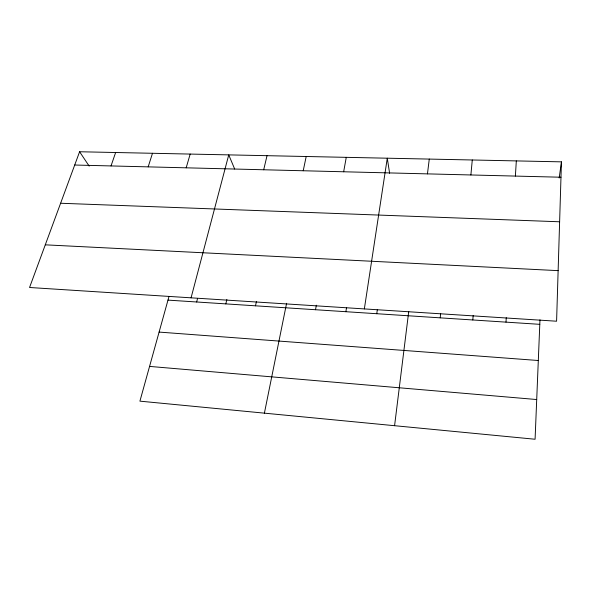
<?xml version="1.0" encoding="UTF-8"?>
<svg xmlns="http://www.w3.org/2000/svg" width="591" height="591" viewBox="0 0 591 591"><rect width="100%" height="100%" fill="white"/><g stroke="black" fill="none" stroke-linecap="round" stroke-linejoin="round"><path stroke-width="0.89" d="M561.45 161.853L556.589 321.216L29.55 287.492L79.6 151.754L561.45 161.853L559.167 178.009M539.975 319.827L535.084 439.246L139.912 401.149L168.937 296.675M505.992 322.132L506.265 317.67M515.382 176.081L516.32 160.907M472.807 319.967L473.169 315.557M470.887 174.966L472.275 159.984M440.214 317.847L440.664 313.481M427.456 173.88L429.273 159.082M394.581 425.697L408.743 311.435M376.762 313.71L377.383 309.433M364.351 308.916L387.282 158.203L389.617 173.303M345.875 311.701L346.57 307.46M343.659 171.774L346.267 157.339M315.52 309.728L316.348 305.207M264.399 413.153L286.591 303.309M303.213 170.755L306.197 156.504M255.489 305.813L256.464 301.388M263.697 169.765L267.029 155.684M225.814 303.885L226.863 299.497M196.648 301.986L197.549 298.507M191.07 297.827L228.739 154.879L234.664 169.004M186.18 167.822L190.176 154.074M148.178 166.869L152.485 153.283M111.027 165.931L115.637 152.508M74.71 165.022L560.985 177.226M60.607 203.252L559.625 221.78M45.278 244.829L558.133 270.641M167.984 300.117L539.79 324.333M159.105 332.083L538.305 360.51M149.567 366.405L536.709 399.538M79.6 151.754L89.189 166.13"/></g></svg>
